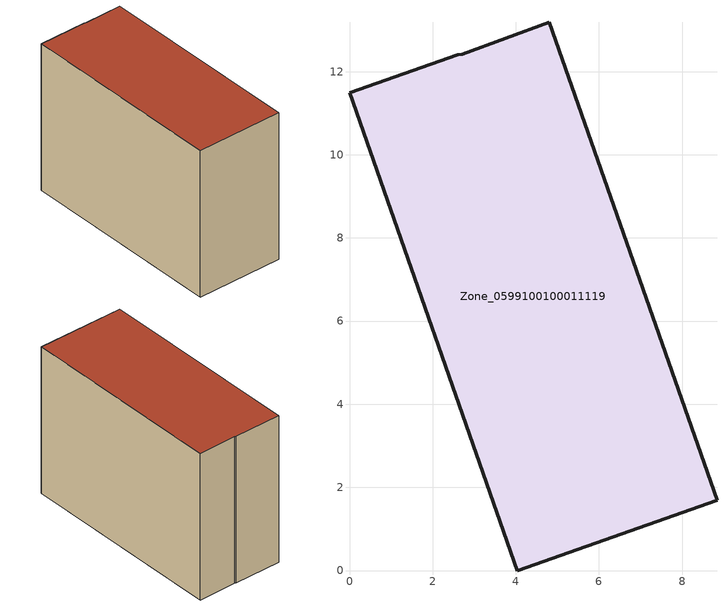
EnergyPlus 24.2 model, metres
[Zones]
Zone_0599100100011119
 floor ground (C_G): 0,11.49 2.6,12.41 2.72,12.42 4.8,13.18 8.84,1.69 4.03,0 z0
 wall outside (C_F): 8.84,1.69 4.8,13.18 2.72,12.42 2.6,12.41 0,11.49 4.03,0 8.84,1.69 z0:8.84
 roof outside (C_R): 2.6,12.41 0,11.49 4.03,0 8.84,1.69 4.8,13.18 2.72,12.42 z8.84
[BUILDING]
Pand.0599100100011119: North Axis=0; Terrain=City; Loads Convergence Tolerance Value=0.04; Temperature Convergence Tolerance Value=0.4; Solar Distribution=FullExterior; Maximum Number of Warmup Days=25; Minimum Number of Warmup Days=1
[Site:Location]
Rotterdam.The.Hague.AP_ZH_NLD Design_Conditions: Latitude=51.96; Longitude=4.45; Time Zone=1; Elevation=-4.5
[SITE:GROUNDTEMPERATURE:BUILDINGSURFACE]
18, 18, 18, 18, 18, 18, 18, 18, 18, 18, 18, 18
[MATERIAL] Thermal Absorptance=0.9; Solar Absorptance=0.7; Visible Absorptance=0.7
Name | Roughness | Thickness | Conductivity | Density | Specific Heat
G.TI.2015-2018 | MediumSmooth | 0.15 | 0.0428571 | 540 | 1210
F.TI.2015-2018 | Rough | 0.3 | 0.0666667 | 1920 | 840
R.TI.2015-2018 | MediumRough | 0.2 | 0.0333333 | 1500 | 1000
[CONSTRUCTION]
C_G: G.TI.2015-2018
C_F: F.TI.2015-2018
C_R: R.TI.2015-2018
[ZONE]
Zone_0599100100011119: Type=1; Multiplier=1; Ceiling Height=Autocalculate; Volume=Autocalculate; Floor Area=autocalculate; Part of Total Floor Area=Yes
[ZONEINFILTRATION:DESIGNFLOWRATE]
Infil_Zone_0599100100011119: Zone or ZoneList or Space or SpaceList=Zone_0599100100011119; Schedule=AlwaysOn; Design Flow Rate Calculation Method=Flow/Area; Flow Rate per Floor Area=0.0015; Constant Term Coefficient=1; Temperature Term Coefficient=0; Velocity Term Coefficient=0; Velocity Squared Term Coefficient=0
[HVACTEMPLATE:ZONE:IDEALLOADSAIRSYSTEM]
Zone_0599100100011119: Maximum Heating Supply Air Temperature=50; Minimum Cooling Supply Air Temperature=13; Maximum Heating Supply Air Humidity Ratio=0.0156; Minimum Cooling Supply Air Humidity Ratio=0.0077; Heating Limit=NoLimit; Cooling Limit=NoLimit; Dehumidification Control Type=ConstantSensibleHeatRatio; Cooling Sensible Heat Ratio=0.7; Dehumidification Setpoint=60; Humidification Control Type=None; Humidification Setpoint=30; Outdoor Air Method=None; Outdoor Air Flow Rate per Person=0.00944; Outdoor Air Flow Rate per Zone Floor Area=0; Outdoor Air Flow Rate per Zone=0; Demand Controlled Ventilation Type=None; Outdoor Air Economizer Type=NoEconomizer; Heat Recovery Type=None; Sensible Heat Recovery Effectiveness=0.7; Latent Heat Recovery Effectiveness=0.65
[ZONECONTROL:THERMOSTAT]
ThermostatControl_Zone_0599100100011119: Zone or ZoneList=Zone_0599100100011119; Control Type Schedule=DualSetpointControlType; Control 1=Thermostat_Zone_0599100100011119; Temperature Difference Between Cutout And Setpoint=0
[THERMOSTATSETPOINT:DUALSETPOINT]
Thermostat_Zone_0599100100011119: Heating Setpoint Temperature Schedule=HeatingSetpoint_Zone_0599100100011119; Cooling Setpoint Temperature Schedule=CoolingSetpoint_Zone_0599100100011119
[SCHEDULE:COMPACT]
HeatingSetpoint_Zone_0599100100011119: Through: 12/31, For: AllDays, Until: 24:00, 21
CoolingSetpoint_Zone_0599100100011119: Through: 12/31, For: AllDays, Until: 24:00, 24
DualSetpointControlType: Through: 12/31, For: AllDays, Until: 24:00, 4
AlwaysOn: Through: 12/31, For: AllDays, Until: 24:00, 1
